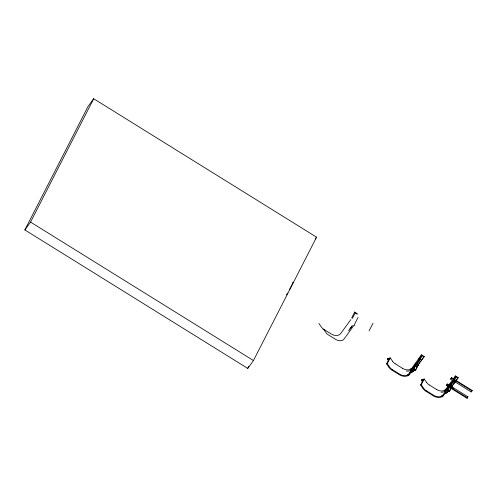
<?xml version="1.0" encoding="UTF-8"?>
<svg xmlns="http://www.w3.org/2000/svg" width="497" height="497" viewBox="0 0 497 497"><rect width="100%" height="100%" fill="white"/><g stroke="black" fill="none" stroke-linecap="round" stroke-linejoin="round"><path stroke-width="0.75" d="M24.85 229.937L87.975 106.575L93.678 98.723L316.57 237.181L253.445 360.542L247.742 368.395L24.85 229.937L30.553 222.084L93.678 98.723M247.742 368.395L248.798 366.326M289.509 289.621L293.317 282.184L292.404 283.439M354.423 324.553L358.082 317.409M369.072 330.896L373.03 323.174M388.455 360.648L387.443 359.176L387.703 358.654L390.232 357.859L392.599 361.294M389.014 367.382L386.591 363.866L389.288 358.592L389.629 359.082M386.591 363.866L387.269 363.655L390.232 357.859M413.318 369.103L412.603 368.656L413.131 367.625L413.467 367.165L414.181 367.612M412.603 368.656L413.467 367.165M415.765 365.736L415.051 365.289L415.573 364.258L414.715 365.749L415.43 366.196L416.039 365.053M414.827 366.345L415.796 364.45M414.461 367.271L413.79 368.588L415.753 369.811L415.393 370.315L413.423 369.091L413.653 368.637L412.939 368.196M415.138 365.954L416.151 363.978M419.791 357.921L418.822 359.399L419.791 357.921L420.512 358.368L420.22 358.902M408.969 373.794L418.549 360.605L421.512 354.808L424.196 356.479L417.287 366.146M409.77 374.123L419.263 361.046L421.959 355.777L423.929 357.001M415.393 370.315L418.089 365.04M415.753 369.811L418.455 364.537L417.138 363.723M422.612 382.007L421.431 380.292L421.698 379.77L424.221 378.975L426.588 382.41M423.009 388.499L420.58 384.976L423.282 379.708L423.618 380.199M420.58 384.976L421.257 384.765L424.221 378.975M446.499 385.498L447.362 384.001L467.932 396.78L467.404 397.811L467.068 398.277L446.499 385.498L447.362 384.001M450.605 379.143L451.58 377.664L472.15 390.443L471.908 390.915L471.181 391.922L450.605 379.143L451.58 377.664M447.455 388.281L446.927 389.306L447.642 389.754L447.306 390.213L446.592 389.772L447.12 388.741L447.455 388.281L448.17 388.722M447.642 389.754L447.412 390.201L449.381 391.425L452.444 385.653L451.133 384.84M448.816 387.461L450.108 384.933L449.841 385.299M450.139 385.088L447.778 389.704L449.748 390.922M443.051 394.78L452.537 381.715L455.5 375.925L458.184 377.59L456.004 380.752M453.773 380.485L453.525 380.957L453.891 380.453M443.684 395.339L453.252 382.162L455.948 376.888L457.917 378.111M449.381 391.425L450.785 388.685M467.068 398.277L467.932 396.78M471.181 391.922L472.15 390.443M449.555 384.709L450.444 383.274M450.276 385.026L450.531 384.616M450.636 384.448L451.04 383.79M450.543 385.194L451.04 384.386M451.319 383.933L450.717 383.311M451.108 384.392L450.611 385.2L449.828 384.746L450.779 383.317L451.388 383.945M315.253 238.995L316.57 237.181M286.415 294.876L287.782 293M350.839 319.59L340.644 333.624A7.182 5.237 27.1 0 1 331.468 334.108L323.963 329.443A7.182 5.237 27.1 0 1 321.335 326.983L318.937 323.497M349.963 328.828L351.919 326.138M348.559 330.878L352.448 325.516M412.373 367.401L421.512 354.808M412.448 368.88L412.727 368.488M413.448 367.507L413.715 367.134M413.802 367.01L414.249 366.395M414.517 366.028L416.119 363.816M416.486 363.319L416.734 362.972M417.486 361.934L417.809 361.499M418.449 360.617L419.083 359.735M419.406 359.294L419.723 358.859M420.046 358.418L420.363 357.977M420.686 357.536L421.002 357.094M421.319 356.66L421.959 355.777M420.008 359.058L419.779 359.368L419.064 358.921M420.238 358.741L420.512 358.368M419.723 359.592L420.083 359.089M416.579 366.972L416.933 366.475M417.294 365.985L419.723 362.636M420.363 361.76L424.196 356.479M414.374 370.159L414.877 369.464M416.753 366.879L417.02 366.513M447.884 386.417L445.933 389.101M448.598 385.43L452.307 380.323M453.587 378.565L455.5 375.925M453.102 379.975L452.81 380.509L453.78 379.037L453.463 379.472M446.592 389.772L447.076 389.114M447.257 388.865L447.524 388.492M447.617 388.368L447.971 387.877M448.238 387.511L448.505 387.138M450.841 383.933L451.475 383.05M451.798 382.609L452.115 382.168M452.755 381.292L453.078 380.851M454.351 379.093L454.674 378.652M454.991 378.211L455.948 376.888M454.177 379.919L454.5 379.478L454.028 380.267M450.027 386.163L450.282 385.821L449.418 387.312M451.997 386.113L454.991 381.988M456.271 380.23L458.184 377.59M449.94 389.101L450.207 388.729M452.077 386.157L455.364 381.634M411.851 368.109L411.69 368.302A7.182 5.237 27.1 0 1 403.036 368.637L402.812 368.501M408.857 373.937L408.739 374.079A7.182 5.237 27.1 0 1 400.073 374.427L399.868 374.303M409.559 374.403L409.404 374.589A8.033 5.852 27.1 0 1 399.743 374.949L399.501 374.806M414.498 369.824L414.249 370.122A10.356 7.548 27.1 0 1 409.261 372.377M414.218 370.364L414.001 370.625A10.356 7.548 27.1 0 1 409.261 372.874M445.834 389.232L445.685 389.412A7.182 5.237 27.1 0 1 437.031 389.747L436.82 389.623M442.846 395.053L442.752 395.171A7.182 5.237 27.1 0 1 434.061 395.544L433.825 395.401M443.548 395.513L443.392 395.699A8.033 5.852 27.1 0 1 433.732 396.066L433.477 395.91M448.474 390.959L448.257 391.22A10.356 7.548 27.1 0 1 447.617 391.829L447.101 392.214M448.207 391.481L447.99 391.742A10.356 7.548 27.1 0 1 444.529 393.754M412.255 369.128L412.112 369.302A8.033 5.852 27.1 0 1 406.297 371.017M411.249 368.724L410.286 369.339M411.615 369.78L410.541 370.464M408.286 374.521L407.323 375.129M413.585 370.75L412.69 371.365M413.361 371.24L411.97 372.123M408.919 375.049L407.882 375.713M445.213 389.865L444.312 390.437M445.573 390.915L444.529 391.574M442.249 395.655L441.311 396.246M447.35 392.35L445.958 393.233M442.908 396.165L441.87 396.83M322.975 329.412L323.646 329.2L326.051 332.692A6.337 4.622 27.1 0 0 328.368 334.86L335.873 339.526A6.337 4.622 27.1 0 0 343.974 339.103L354.162 325.069L354.877 325.51M387.443 359.176L389.288 358.592M421.431 380.292L423.282 379.708M395.32 363.847L402.738 368.451M392.419 369.675L399.774 374.247M433.403 395.861L426.078 391.313M451.332 378.136L471.908 390.915M418.549 360.605L419.263 361.046M452.537 381.715L453.252 382.162M450.375 383.268L451.158 383.715L450.27 385.156L449.487 384.703M415.237 364.723L415.958 365.165M448.953 385.666L450.885 386.859M452.171 387.66L453.45 388.461M446.834 385.032L467.404 397.811M413.131 367.625L413.846 368.072M436.726 389.567L429.246 384.92M392.307 369.606L392.034 369.433A7.182 5.237 27.1 0 1 389.791 367.314L389.741 367.246M426.296 390.723L433.763 395.357M391.94 370.11L399.408 374.75M30.553 222.084L253.445 360.542M429.178 384.877L428.954 384.734A7.182 5.237 27.1 0 1 426.749 382.634L426.674 382.541M395.158 363.748L394.966 363.618A7.182 5.237 27.1 0 1 392.754 361.524L392.705 361.449M426.184 390.654L426.047 390.561A7.182 5.237 27.1 0 1 423.779 388.43L423.73 388.356M425.842 391.164L425.594 391.002A8.027 5.852 27.1 0 1 423.121 388.66L423.046 388.555M391.822 370.029L391.636 369.911A8.027 5.852 27.1 0 1 389.132 367.55L389.076 367.469M423.668 388.275L421.257 384.765M421.698 379.77L422.202 380.503M387.703 358.654L388.045 359.145M387.269 363.655L389.629 367.084M446.033 390.487A8.033 5.852 27.1 0 1 441.05 392.201M446.064 392.785A10.356 7.548 27.1 0 1 445.511 393.009M354.69 312.06L351.727 317.856L352.441 318.297L355.138 313.029L357.107 314.253L357.374 313.731L354.69 312.06M449.232 385.834L448.704 386.865L449.568 385.374L449.232 385.834"/></g></svg>
